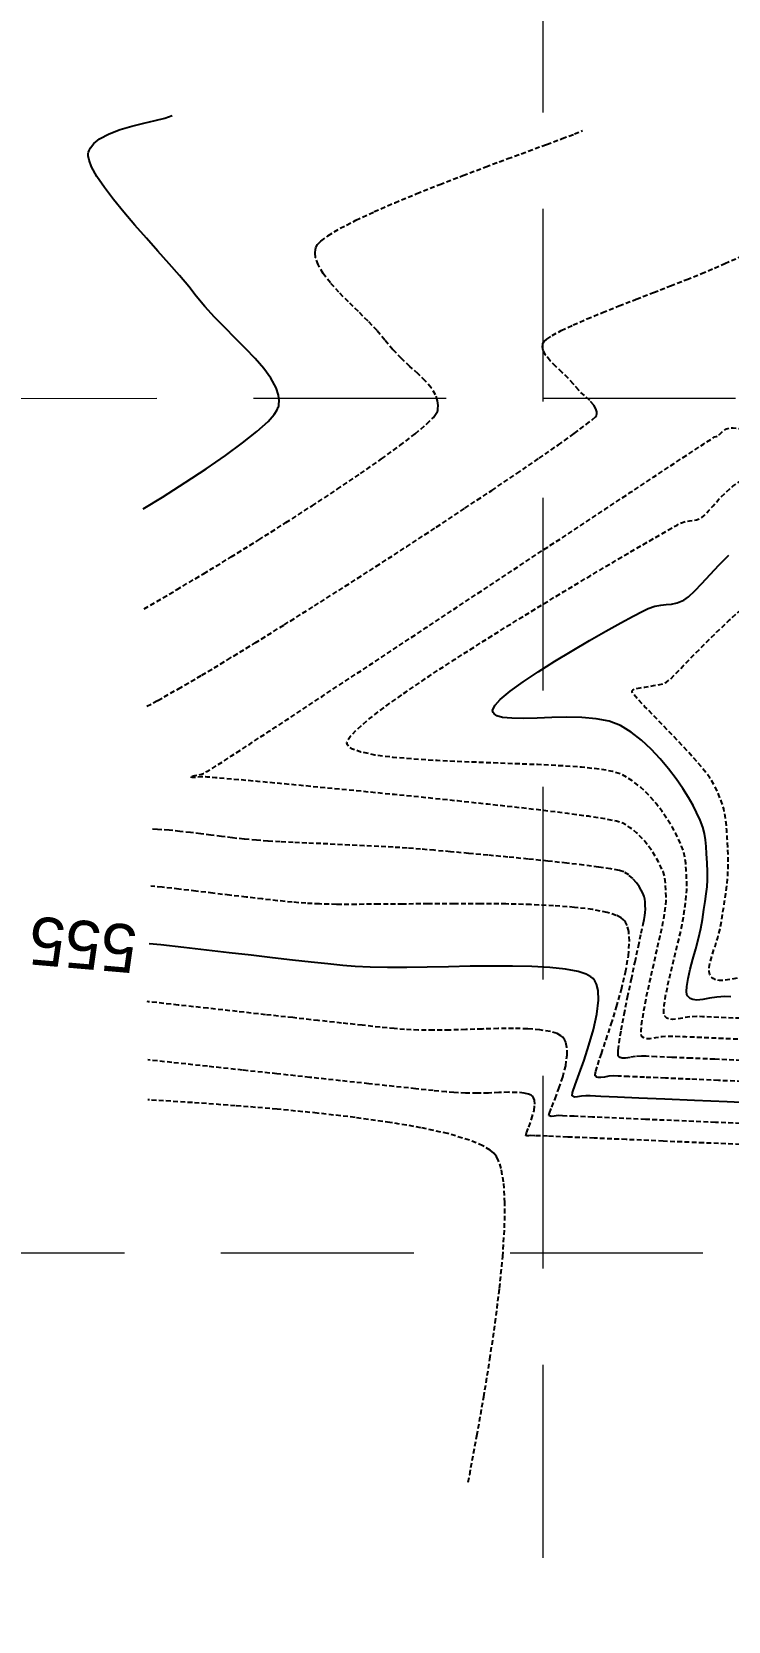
# Model space of a CAD drawing. Header units: inches. Extents: x 8135 to 11700, y -938 to 4760.
# Drawn here: x 10309.1 to 10381.4, y 4184.4 to 4349.4 of the extents above; entities that cross this region are included whole.
import ezdxf

# ---------------------------------------------------------------- set-up
doc = ezdxf.new("R2010")
doc.units = ezdxf.units.IN
doc.header["$MEASUREMENT"] = 0
doc.linetypes.add('DASHED', pattern=[0.75, 0.5, -0.25])
doc.linetypes.add('HIDDEN', pattern=[0.375, 0.25, -0.125])
doc.layers.add('EC', color=35, linetype='DASHED')
doc.layers.add('GRID', color=254, linetype='HIDDEN')
doc.styles.add('Style-ENGINEERING', font='ENGINEERING.shx')

msp = doc.modelspace()

# ---------------------------------------------------------------- linework, layer by layer
at = {"layer": 'EC', "color": 35, "linetype": 'Continuous'}
for p, q in [((10322.94, 4340.43), (10323.71, 4340.7)), ((10317.15, 4338.79), (10318.29, 4339.22)), ((10318.29, 4339.22), (10319.53, 4339.58)), ((10319.53, 4339.58), (10320.77, 4339.89)), ((10320.77, 4339.89), (10321.93, 4340.17)), ((10321.93, 4340.17), (10322.94, 4340.43)), ((10315.08, 4337.04), (10315.23, 4337.35)), ((10315.23, 4337.35), (10315.56, 4337.77)), ((10315.56, 4337.77), (10316.17, 4338.26)), ((10316.17, 4338.26), (10317.15, 4338.79)), ((10314.99, 4336.5), (10315, 4336.76)), ((10315.08, 4336.05), (10314.99, 4336.5)), ((10315, 4336.76), (10315.03, 4336.88)), ((10315.03, 4336.88), (10315.08, 4337.04)), ((10315.34, 4335.36), (10315.08, 4336.05)), ((10315.9, 4334.35), (10315.34, 4335.36)), ((10316.67, 4333.21), (10315.9, 4334.35)), ((10317.61, 4331.98), (10316.67, 4333.21)), ((10318.67, 4330.67), (10317.61, 4331.98)), ((10319.82, 4329.32), (10318.67, 4330.67)), ((10321.02, 4327.96), (10319.82, 4329.32)), ((10322.21, 4326.62), (10321.02, 4327.96)), ((10323.37, 4325.31), (10322.21, 4326.62)), ((10324.45, 4324.08), (10323.37, 4325.31)), ((10325.41, 4322.95), (10324.45, 4324.08)), ((10326.2, 4321.95), (10325.41, 4322.95)), ((10327.09, 4320.85), (10326.2, 4321.95)), ((10328.1, 4319.75), (10327.09, 4320.85)), ((10329.16, 4318.67), (10328.1, 4319.75)), ((10330.25, 4317.59), (10329.16, 4318.67)), ((10331.32, 4316.52), (10330.25, 4317.59)), ((10332.32, 4315.47), (10331.32, 4316.52)), ((10333.21, 4314.43), (10332.32, 4315.47)), ((10333.94, 4313.42), (10333.21, 4314.43)), ((10334.47, 4312.43), (10333.94, 4313.42)), ((10334.72, 4311.65), (10334.47, 4312.43)), ((10334.79, 4311.08), (10334.72, 4311.65)), ((10334.77, 4310.71), (10334.79, 4311.08)), ((10333.64, 4308.94), (10334.29, 4309.66)), ((10334.29, 4309.66), (10334.6, 4310.13)), ((10334.6, 4310.13), (10334.71, 4310.4)), ((10334.71, 4310.4), (10334.75, 4310.53)), ((10334.75, 4310.53), (10334.77, 4310.71)), ((10331.01, 4306.71), (10332.49, 4307.89)), ((10332.49, 4307.89), (10333.64, 4308.94)), ((10329.24, 4305.41), (10331.01, 4306.71)), ((10327.23, 4304.02), (10329.24, 4305.41)), ((10322.7, 4301.09), (10325.03, 4302.58)), ((10325.03, 4302.58), (10327.23, 4304.02)), ((10320.69, 4299.86), (10322.7, 4301.09)), ((10322.53, 4254.6), (10321.3, 4254.73)), ((10324.9, 4254.33), (10322.53, 4254.6)), ((10327.27, 4254.06), (10324.9, 4254.33)), ((10329.61, 4253.79), (10327.27, 4254.06)), ((10331.9, 4253.52), (10329.61, 4253.79)), ((10334.09, 4253.27), (10331.9, 4253.52)), ((10336.17, 4253.03), (10334.09, 4253.27)), ((10338.1, 4252.82), (10336.17, 4253.03)), ((10339.85, 4252.63), (10338.1, 4252.82)), ((10341.39, 4252.48), (10339.85, 4252.63)), ((10342.69, 4252.37), (10341.39, 4252.48)), ((10344.24, 4252.29), (10342.69, 4252.37)), ((10346.04, 4252.26), (10344.24, 4252.29)), ((10348.03, 4252.26), (10346.04, 4252.26)), ((10350.16, 4252.3), (10348.03, 4252.26)), ((10352.37, 4252.34), (10350.16, 4252.3)), ((10354.62, 4252.38), (10352.37, 4252.34)), ((10356.84, 4252.41), (10354.62, 4252.38)), ((10358.99, 4252.4), (10356.84, 4252.41)), ((10361.02, 4252.35), (10358.99, 4252.4)), ((10362.87, 4252.25), (10361.02, 4252.35)), ((10364.49, 4252.08), (10362.87, 4252.25)), ((10365.83, 4251.83), (10364.49, 4252.08)), ((10366.66, 4251.55), (10365.83, 4251.83)), ((10367.13, 4251.3), (10366.66, 4251.55)), ((10367.36, 4251.12), (10367.13, 4251.3)), ((10367.45, 4251.01), (10367.36, 4251.12)), ((10367.56, 4250.86), (10367.45, 4251.01)), ((10367.73, 4250.51), (10367.56, 4250.86)), ((10367.88, 4249.87), (10367.73, 4250.51)), ((10367.92, 4248.86), (10367.88, 4249.87)), ((10367.75, 4247.4), (10367.92, 4248.86)), ((10367.4, 4245.81), (10367.75, 4247.4)), ((10366.93, 4244.19), (10367.4, 4245.81)), ((10366.42, 4242.63), (10366.93, 4244.19)), ((10365.92, 4241.23), (10366.42, 4242.63)), ((10365.23, 4239.29), (10365.5, 4240.09)), ((10365.5, 4240.09), (10365.92, 4241.23)), ((10365.18, 4238.95), (10365.23, 4239.29)), ((10365.43, 4238.81), (10365.18, 4238.95)), ((10365.76, 4238.83), (10365.43, 4238.81)), ((10366.16, 4238.9), (10365.76, 4238.83)), ((10366.61, 4238.94), (10366.16, 4238.9)), ((10367.06, 4238.92), (10366.61, 4238.94)), ((10368.17, 4238.87), (10367.06, 4238.92)), ((10369.88, 4238.8), (10368.17, 4238.87)), ((10372.11, 4238.71), (10369.88, 4238.8)), ((10374.8, 4238.59), (10372.11, 4238.71)), ((10377.87, 4238.46), (10374.8, 4238.59)), ((10381.26, 4238.31), (10377.87, 4238.46)), ((10384.9, 4238.15), (10381.26, 4238.31))]:
    msp.add_line(p, q, dxfattribs=at)
at = {"layer": 'EC', "color": 35}
for p, q in [((10365.42, 4338.77), (10366.27, 4339.12)), ((10360.64, 4336.99), (10362.54, 4337.69)), ((10362.54, 4337.69), (10364.15, 4338.29)), ((10364.15, 4338.29), (10365.42, 4338.77)), ((10356.23, 4335.36), (10358.51, 4336.21)), ((10358.51, 4336.21), (10360.64, 4336.99)), ((10351.45, 4333.53), (10353.86, 4334.46)), ((10353.86, 4334.46), (10356.23, 4335.36)), ((10346.79, 4331.64), (10349.07, 4332.58)), ((10349.07, 4332.58), (10351.45, 4333.53)), ((10342.76, 4329.82), (10344.66, 4330.71)), ((10344.66, 4330.71), (10346.79, 4331.64)), ((10339.86, 4328.21), (10341.13, 4328.98)), ((10341.13, 4328.98), (10342.76, 4329.82)), ((10338.63, 4327.06), (10338.77, 4327.29)), ((10338.77, 4327.29), (10339.13, 4327.66)), ((10339.13, 4327.66), (10339.86, 4328.21)), ((10338.53, 4326.45), (10338.56, 4326.79)), ((10338.58, 4325.93), (10338.53, 4326.45)), ((10338.56, 4326.79), (10338.6, 4326.96)), ((10338.83, 4325.21), (10338.58, 4325.93)), ((10338.6, 4326.96), (10338.63, 4327.06)), ((10381.03, 4325.32), (10382.53, 4325.98)), ((10339.36, 4324.28), (10338.83, 4325.21)), ((10340.11, 4323.32), (10339.36, 4324.28)), ((10377.07, 4323.66), (10378.61, 4324.28)), ((10378.61, 4324.28), (10379.96, 4324.85)), ((10379.96, 4324.85), (10381.03, 4325.32)), ((10341, 4322.34), (10340.11, 4323.32)), ((10341.98, 4321.35), (10341, 4322.34)), ((10373.63, 4322.32), (10375.39, 4323)), ((10375.39, 4323), (10377.07, 4323.66)), ((10343.01, 4320.35), (10341.98, 4321.35)), ((10368.33, 4320.24), (10370.05, 4320.93)), ((10370.05, 4320.93), (10371.84, 4321.62)), ((10371.84, 4321.62), (10373.63, 4322.32)), ((10344.02, 4319.35), (10343.01, 4320.35)), ((10344.95, 4318.36), (10344.02, 4319.35)), ((10365.29, 4318.95), (10366.73, 4319.58)), ((10366.73, 4319.58), (10368.33, 4320.24)), ((10345.76, 4317.38), (10344.95, 4318.36)), ((10346.6, 4316.37), (10345.76, 4317.38)), ((10362.29, 4317.24), (10362.55, 4317.48)), ((10362.55, 4317.48), (10363.1, 4317.85)), ((10363.1, 4317.85), (10364.06, 4318.37)), ((10364.06, 4318.37), (10365.29, 4318.95)), ((10347.48, 4315.47), (10346.6, 4316.37)), ((10362.13, 4316.67), (10362.14, 4316.91)), ((10362.2, 4316.31), (10362.13, 4316.67)), ((10362.14, 4316.91), (10362.16, 4317.03)), ((10362.16, 4317.03), (10362.19, 4317.1)), ((10362.19, 4317.1), (10362.29, 4317.24)), ((10362.44, 4315.83), (10362.2, 4316.31)), ((10362.91, 4315.23), (10362.44, 4315.83)), ((10348.36, 4314.65), (10347.48, 4315.47)), ((10349.2, 4313.89), (10348.36, 4314.65)), ((10363.51, 4314.63), (10362.91, 4315.23)), ((10364.16, 4314.03), (10363.51, 4314.63)), ((10349.95, 4313.16), (10349.2, 4313.89)), ((10350.57, 4312.44), (10349.95, 4313.16)), ((10351.02, 4311.7), (10350.57, 4312.44)), ((10364.79, 4313.43), (10364.16, 4314.03)), ((10365.32, 4312.82), (10364.79, 4313.43)), ((10365.88, 4312.17), (10365.32, 4312.82)), ((10351.23, 4311.08), (10351.02, 4311.7)), ((10351.28, 4310.58), (10351.23, 4311.08)), ((10366.47, 4311.61), (10365.88, 4312.17)), ((10367.01, 4311.12), (10366.47, 4311.61)), ((10367.44, 4310.64), (10367.01, 4311.12)), ((10350.12, 4308.69), (10350.79, 4309.36)), ((10350.79, 4309.36), (10351.1, 4309.76)), ((10351.1, 4309.76), (10351.21, 4309.97)), ((10351.21, 4309.97), (10351.24, 4310.06)), ((10351.24, 4310.06), (10351.26, 4310.24)), ((10351.26, 4310.24), (10351.28, 4310.58)), ((10366.64, 4308.61), (10367.31, 4309.15)), ((10367.31, 4309.15), (10367.61, 4309.43)), ((10367.66, 4310.25), (10367.44, 4310.64)), ((10367.61, 4309.43), (10367.71, 4309.55)), ((10367.74, 4309.94), (10367.66, 4310.25)), ((10367.71, 4309.55), (10367.73, 4309.59)), ((10367.73, 4309.59), (10367.74, 4309.71)), ((10367.74, 4309.71), (10367.74, 4309.94)), ((10347.33, 4306.44), (10348.91, 4307.66)), ((10348.91, 4307.66), (10350.12, 4308.69)), ((10363.76, 4306.5), (10365.4, 4307.68)), ((10365.4, 4307.68), (10366.64, 4308.61)), ((10345.42, 4305.05), (10347.33, 4306.44)), ((10361.76, 4305.11), (10363.76, 4306.5)), ((10343.24, 4303.53), (10345.42, 4305.05)), ((10359.44, 4303.52), (10361.76, 4305.11)), ((10340.83, 4301.9), (10343.24, 4303.53)), ((10356.87, 4301.78), (10359.44, 4303.52)), ((10338.23, 4300.19), (10340.83, 4301.9)), ((10354.07, 4299.92), (10356.87, 4301.78)), ((10335.5, 4298.43), (10338.23, 4300.19)), ((10351.1, 4297.96), (10354.07, 4299.92)), ((10332.68, 4296.65), (10335.5, 4298.43)), ((10348.01, 4295.93), (10351.1, 4297.96)), ((10329.82, 4294.87), (10332.68, 4296.65)), ((10344.84, 4293.88), (10348.01, 4295.93)), ((10326.96, 4293.13), (10329.82, 4294.87)), ((10324.16, 4291.46), (10326.96, 4293.13)), ((10341.64, 4291.82), (10344.84, 4293.88)), ((10321.45, 4289.87), (10324.16, 4291.46)), ((10338.45, 4289.79), (10341.64, 4291.82)), ((10320.79, 4289.49), (10321.45, 4289.87)), ((10335.32, 4287.82), (10338.45, 4289.79)), ((10332.3, 4285.95), (10335.32, 4287.82)), ((10329.43, 4284.19), (10332.3, 4285.95)), ((10326.76, 4282.59), (10329.43, 4284.19)), ((10322.21, 4279.98), (10324.34, 4281.18)), ((10324.34, 4281.18), (10326.76, 4282.59)), ((10321.07, 4279.37), (10322.21, 4279.98)), ((10322.17, 4266.59), (10321.45, 4266.63)), ((10323.38, 4266.5), (10322.17, 4266.59)), ((10324.51, 4266.38), (10323.38, 4266.5)), ((10325.6, 4266.26), (10324.51, 4266.38)), ((10326.66, 4266.13), (10325.6, 4266.26)), ((10327.72, 4265.99), (10326.66, 4266.13)), ((10328.81, 4265.85), (10327.72, 4265.99)), ((10329.94, 4265.71), (10328.81, 4265.85)), ((10331.15, 4265.58), (10329.94, 4265.71)), ((10332.45, 4265.47), (10331.15, 4265.58)), ((10333.63, 4265.38), (10332.45, 4265.47)), ((10334.9, 4265.31), (10333.63, 4265.38)), ((10336.25, 4265.24), (10334.9, 4265.31)), ((10337.66, 4265.17), (10336.25, 4265.24)), ((10339.12, 4265.11), (10337.66, 4265.17)), ((10340.6, 4265.04), (10339.12, 4265.11)), ((10342.11, 4264.97), (10340.6, 4265.04)), ((10343.63, 4264.9), (10342.11, 4264.97)), ((10345.14, 4264.83), (10343.63, 4264.9)), ((10346.62, 4264.74), (10345.14, 4264.83)), ((10348.07, 4264.65), (10346.62, 4264.74)), ((10349.47, 4264.54), (10348.07, 4264.65)), ((10350.89, 4264.42), (10349.47, 4264.54)), ((10352.56, 4264.27), (10350.89, 4264.42)), ((10354.44, 4264.1), (10352.56, 4264.27)), ((10356.45, 4263.92), (10354.44, 4264.1)), ((10358.53, 4263.72), (10356.45, 4263.92)), ((10360.63, 4263.51), (10358.53, 4263.72)), ((10362.68, 4263.3), (10360.63, 4263.51)), ((10364.63, 4263.09), (10362.68, 4263.3)), ((10366.4, 4262.88), (10364.63, 4263.09)), ((10367.94, 4262.68), (10366.4, 4262.88)), ((10369.19, 4262.5), (10367.94, 4262.68)), ((10370.09, 4262.33), (10369.19, 4262.5)), ((10370.56, 4262.19), (10370.09, 4262.33)), ((10371.07, 4261.86), (10370.56, 4262.19)), ((10371.49, 4261.48), (10371.07, 4261.86)), ((10371.85, 4261.06), (10371.49, 4261.48)), ((10322.65, 4260.59), (10321.5, 4260.71)), ((10324.4, 4260.39), (10322.65, 4260.59)), ((10326.16, 4260.18), (10324.4, 4260.39)), ((10327.92, 4259.97), (10326.16, 4260.18)), ((10329.66, 4259.76), (10327.92, 4259.97)), ((10331.37, 4259.56), (10329.66, 4259.76)), ((10372.13, 4260.65), (10371.85, 4261.06)), ((10372.35, 4260.27), (10372.13, 4260.65)), ((10372.51, 4259.97), (10372.35, 4260.27)), ((10372.65, 4259.64), (10372.51, 4259.97)), ((10372.72, 4259.35), (10372.65, 4259.64)), ((10333.04, 4259.37), (10331.37, 4259.56)), ((10334.63, 4259.19), (10333.04, 4259.37)), ((10336.15, 4259.04), (10334.63, 4259.19)), ((10337.57, 4258.92), (10336.15, 4259.04)), ((10338.97, 4258.85), (10337.57, 4258.92)), ((10340.73, 4258.81), (10338.97, 4258.85)), ((10342.79, 4258.81), (10340.73, 4258.81)), ((10345.11, 4258.82), (10342.79, 4258.81)), ((10347.61, 4258.84), (10345.11, 4258.82)), ((10350.24, 4258.86), (10347.61, 4258.84)), ((10352.95, 4258.88), (10350.24, 4258.86)), ((10355.66, 4258.88), (10352.95, 4258.88)), ((10358.32, 4258.85), (10355.66, 4258.88)), ((10360.88, 4258.78), (10358.32, 4258.85)), ((10363.26, 4258.67), (10360.88, 4258.78)), ((10365.42, 4258.5), (10363.26, 4258.67)), ((10367.3, 4258.28), (10365.42, 4258.5)), ((10368.83, 4257.97), (10367.3, 4258.28)), ((10372.76, 4259.06), (10372.72, 4259.35)), ((10372.72, 4257.65), (10372.76, 4257.98)), ((10372.78, 4258.68), (10372.76, 4259.06)), ((10372.76, 4257.98), (10372.79, 4258.3)), ((10372.79, 4258.3), (10372.78, 4258.68)), ((10369.77, 4257.67), (10368.83, 4257.97)), ((10370.28, 4257.41), (10369.77, 4257.67)), ((10370.53, 4257.21), (10370.28, 4257.41)), ((10370.62, 4257.11), (10370.53, 4257.21)), ((10370.72, 4256.96), (10370.62, 4257.11)), ((10370.89, 4256.62), (10370.72, 4256.96)), ((10371.06, 4255.99), (10370.89, 4256.62)), ((10372.36, 4255.81), (10372.57, 4256.77)), ((10372.57, 4256.77), (10372.66, 4257.23)), ((10372.66, 4257.23), (10372.72, 4257.65)), ((10371.02, 4253.47), (10371.13, 4254.98)), ((10371.13, 4254.98), (10371.06, 4255.99)), ((10372.06, 4254.46), (10372.36, 4255.81)), ((10370.73, 4251.78), (10371.02, 4253.47)), ((10371.71, 4252.83), (10372.06, 4254.46)), ((10370.31, 4249.99), (10370.73, 4251.78)), ((10371.33, 4251.03), (10371.71, 4252.83)), ((10369.8, 4248.17), (10370.31, 4249.99)), ((10370.94, 4249.18), (10371.33, 4251.03)), ((10321.26, 4248.7), (10321.12, 4248.72)), ((10324.33, 4248.36), (10321.26, 4248.7)), ((10327.4, 4248.03), (10324.33, 4248.36)), ((10369.25, 4246.39), (10369.8, 4248.17)), ((10370.58, 4247.39), (10370.94, 4249.18)), ((10330.44, 4247.69), (10327.4, 4248.03)), ((10333.39, 4247.36), (10330.44, 4247.69)), ((10336.21, 4247.05), (10333.39, 4247.36)), ((10338.85, 4246.75), (10336.21, 4247.05)), ((10341.27, 4246.49), (10338.85, 4246.75)), ((10343.42, 4246.26), (10341.27, 4246.49)), ((10370.28, 4245.78), (10370.58, 4247.39)), ((10345.26, 4246.06), (10343.42, 4246.26)), ((10346.74, 4245.92), (10345.26, 4246.06)), ((10347.81, 4245.82), (10346.74, 4245.92)), ((10349.24, 4245.75), (10347.81, 4245.82)), ((10350.8, 4245.74), (10349.24, 4245.75)), ((10352.45, 4245.76), (10350.8, 4245.74)), ((10354.15, 4245.81), (10352.45, 4245.76)), ((10355.85, 4245.87), (10354.15, 4245.81)), ((10357.52, 4245.92), (10355.85, 4245.87)), ((10359.1, 4245.93), (10357.52, 4245.92)), ((10360.56, 4245.89), (10359.1, 4245.93)), ((10361.85, 4245.79), (10360.56, 4245.89)), ((10362.93, 4245.61), (10361.85, 4245.79)), ((10363.62, 4245.39), (10362.93, 4245.61)), ((10364.01, 4245.18), (10363.62, 4245.39)), ((10364.21, 4245.01), (10364.01, 4245.18)), ((10364.29, 4244.92), (10364.21, 4245.01)), ((10364.38, 4244.79), (10364.29, 4244.92)), ((10364.53, 4244.49), (10364.38, 4244.79)), ((10368.71, 4244.75), (10369.25, 4246.39)), ((10370.06, 4244.44), (10370.28, 4245.78)), ((10364.52, 4242.05), (10364.67, 4243.17)), ((10364.65, 4243.97), (10364.53, 4244.49)), ((10364.67, 4243.17), (10364.65, 4243.97)), ((10367.84, 4242.15), (10368.22, 4243.31)), ((10368.22, 4243.31), (10368.71, 4244.75)), ((10369.95, 4243.26), (10369.97, 4243.65)), ((10369.97, 4243.11), (10369.95, 4243.26)), ((10369.97, 4243.65), (10370.06, 4244.44)), ((10323.66, 4242.4), (10321.17, 4242.66)), ((10327.35, 4242), (10323.66, 4242.4)), ((10331.01, 4241.6), (10327.35, 4242)), ((10334.56, 4241.22), (10331.01, 4241.6)), ((10364.21, 4240.86), (10364.52, 4242.05)), ((10367.58, 4241.16), (10367.65, 4241.48)), ((10367.65, 4241.48), (10367.84, 4242.15)), ((10369.99, 4243.07), (10369.97, 4243.11)), ((10370.05, 4243.01), (10369.99, 4243.07)), ((10370.17, 4242.92), (10370.05, 4243.01)), ((10370.38, 4242.85), (10370.17, 4242.92)), ((10370.71, 4242.84), (10370.38, 4242.85)), ((10371.2, 4242.92), (10370.71, 4242.84)), ((10371.76, 4243.02), (10371.2, 4242.92)), ((10372.38, 4243.05), (10371.76, 4243.02)), ((10372.86, 4243.04), (10372.38, 4243.05)), ((10373.93, 4242.99), (10372.86, 4243.04)), ((10375.52, 4242.92), (10373.93, 4242.99)), ((10377.56, 4242.84), (10375.52, 4242.92)), ((10379.98, 4242.73), (10377.56, 4242.84)), ((10382.72, 4242.61), (10379.98, 4242.73)), ((10337.97, 4240.85), (10334.56, 4241.22)), ((10341.16, 4240.51), (10337.97, 4240.85)), ((10344.1, 4240.19), (10341.16, 4240.51)), ((10346.71, 4239.91), (10344.1, 4240.19)), ((10348.96, 4239.67), (10346.71, 4239.91)), ((10363.82, 4239.7), (10364.21, 4240.86)), ((10367.58, 4241.04), (10367.58, 4241.16)), ((10367.59, 4241.01), (10367.58, 4241.04)), ((10367.63, 4240.96), (10367.59, 4241.01)), ((10367.73, 4240.89), (10367.63, 4240.96)), ((10367.9, 4240.83), (10367.73, 4240.89)), ((10368.16, 4240.83), (10367.9, 4240.83)), ((10368.56, 4240.89), (10368.16, 4240.83)), ((10369, 4240.97), (10368.56, 4240.89)), ((10369.5, 4241), (10369, 4240.97)), ((10369.96, 4240.98), (10369.5, 4241)), ((10371.06, 4240.93), (10369.96, 4240.98)), ((10372.71, 4240.86), (10371.06, 4240.93)), ((10374.86, 4240.77), (10372.71, 4240.86)), ((10377.44, 4240.66), (10374.86, 4240.77)), ((10380.36, 4240.53), (10377.44, 4240.66)), ((10383.57, 4240.39), (10380.36, 4240.53)), ((10321.33, 4238.51), (10321.16, 4238.52)), ((10325.8, 4238.23), (10321.33, 4238.51)), ((10330.24, 4237.91), (10325.8, 4238.23)), ((10350.78, 4239.48), (10348.96, 4239.67)), ((10352.12, 4239.34), (10350.78, 4239.48)), ((10352.93, 4239.27), (10352.12, 4239.34)), ((10354.14, 4239.21), (10352.93, 4239.27)), ((10355.34, 4239.21), (10354.14, 4239.21)), ((10356.5, 4239.23), (10355.34, 4239.21)), ((10357.6, 4239.27), (10356.5, 4239.23)), ((10358.6, 4239.3), (10357.6, 4239.27)), ((10359.48, 4239.29), (10358.6, 4239.3)), ((10360.21, 4239.22), (10359.48, 4239.29)), ((10360.67, 4239.11), (10360.21, 4239.22)), ((10360.94, 4238.99), (10360.67, 4239.11)), ((10361.07, 4238.88), (10360.94, 4238.99)), ((10361.13, 4238.82), (10361.07, 4238.88)), ((10361.19, 4238.72), (10361.13, 4238.82)), ((10361.28, 4238.48), (10361.19, 4238.72)), ((10361.32, 4238.06), (10361.28, 4238.48)), ((10363.07, 4237.77), (10363.42, 4238.64)), ((10363.42, 4238.64), (10363.82, 4239.7)), ((10334.58, 4237.55), (10330.24, 4237.91)), ((10338.74, 4237.14), (10334.58, 4237.55)), ((10342.67, 4236.69), (10338.74, 4237.14)), ((10346.28, 4236.18), (10342.67, 4236.69)), ((10360.99, 4236.51), (10361.24, 4237.39)), ((10361.24, 4237.39), (10361.32, 4238.06)), ((10362.78, 4236.89), (10362.83, 4237.15)), ((10363.01, 4236.79), (10362.78, 4236.89)), ((10362.83, 4237.15), (10363.07, 4237.77)), ((10363.33, 4236.84), (10363.01, 4236.79)), ((10363.73, 4236.88), (10363.33, 4236.84)), ((10364.19, 4236.86), (10363.73, 4236.88)), ((10365.41, 4236.81), (10364.19, 4236.86)), ((10367.31, 4236.73), (10365.41, 4236.81)), ((10369.8, 4236.62), (10367.31, 4236.73)), ((10372.8, 4236.49), (10369.8, 4236.62)), ((10349.51, 4235.63), (10346.28, 4236.18)), ((10352.29, 4235.01), (10349.51, 4235.63)), ((10354.54, 4234.34), (10352.29, 4235.01)), ((10360.37, 4234.83), (10360.45, 4235.09)), ((10360.45, 4235.09), (10360.69, 4235.7)), ((10360.69, 4235.7), (10360.99, 4236.51)), ((10376.25, 4236.34), (10372.8, 4236.49)), ((10380.05, 4236.18), (10376.25, 4236.34)), ((10384.13, 4236), (10380.05, 4236.18)), ((10355.93, 4233.76), (10354.54, 4234.34)), ((10356.69, 4233.29), (10355.93, 4233.76)), ((10357.07, 4232.97), (10356.69, 4233.29)), ((10360.49, 4234.78), (10360.37, 4234.83)), ((10360.65, 4234.8), (10360.49, 4234.78)), ((10360.85, 4234.82), (10360.65, 4234.8)), ((10361.33, 4234.8), (10360.85, 4234.82)), ((10362.65, 4234.75), (10361.33, 4234.8)), ((10364.74, 4234.66), (10362.65, 4234.75)), ((10367.48, 4234.54), (10364.74, 4234.66)), ((10370.81, 4234.4), (10367.48, 4234.54)), ((10374.63, 4234.23), (10370.81, 4234.4)), ((10378.84, 4234.05), (10374.63, 4234.23)), ((10383.37, 4233.86), (10378.84, 4234.05)), ((10357.21, 4232.81), (10357.07, 4232.97)), ((10357.34, 4232.63), (10357.21, 4232.81)), ((10357.56, 4232.2), (10357.34, 4232.63)), ((10357.83, 4231.39), (10357.56, 4232.2)), ((10358.08, 4230.01), (10357.83, 4231.39)), ((10358.22, 4227.84), (10358.08, 4230.01)), ((10358.18, 4225.23), (10358.22, 4227.84)), ((10357.99, 4222.25), (10358.18, 4225.23)), ((10357.66, 4218.95), (10357.99, 4222.25)), ((10357.21, 4215.38), (10357.66, 4218.95)), ((10356.66, 4211.61), (10357.21, 4215.38)), ((10356.02, 4207.68), (10356.66, 4211.61)), ((10355.31, 4203.66), (10356.02, 4207.68)), ((10354.56, 4199.61), (10355.31, 4203.66)), ((10354.41, 4198.82), (10354.56, 4199.61))]:
    msp.add_line(p, q, dxfattribs=at)
at = {"layer": 'EC', "color": 35, "flags": 128}
msp.add_lwpolyline([(10628.27, 4250.94), (10623.44, 4251.05), (10617.75, 4251.18), (10612.06, 4251.31), (10606.49, 4251.44), (10601.12, 4251.57), (10596.05, 4251.69), (10591.37, 4251.79), (10587.19, 4251.89), (10583.6, 4251.98), (10580.69, 4252.05), (10578.57, 4252.11), (10577.32, 4252.14), (10575.89, 4252.19), (10574.35, 4252.24), (10572.75, 4252.3), (10571.1, 4252.36), (10569.45, 4252.43), (10567.82, 4252.49), (10566.26, 4252.56), (10564.8, 4252.62), (10563.46, 4252.68), (10562.29, 4252.74), (10561.32, 4252.79), (10560.58, 4252.83), (10559.62, 4252.89), (10558.83, 4252.95), (10558.14, 4253), (10557.48, 4253.05), (10556.79, 4253.12), (10556, 4253.21), (10555.05, 4253.33), (10554.35, 4253.43), (10553.25, 4253.61), (10551.82, 4253.86), (10550.1, 4254.16), (10548.15, 4254.5), (10546.03, 4254.87), (10543.79, 4255.26), (10541.49, 4255.66), (10539.17, 4256.05), (10536.91, 4256.44), (10534.74, 4256.79), (10532.73, 4257.11), (10530.93, 4257.38), (10529.39, 4257.59), (10528.18, 4257.73), (10526.88, 4257.83), (10525.6, 4257.9), (10524.32, 4257.94), (10523.05, 4257.96), (10521.78, 4257.96), (10520.52, 4257.96), (10519.25, 4257.95), (10517.98, 4257.95), (10516.71, 4257.97), (10515.43, 4258), (10514.15, 4258.07), (10512.85, 4258.16), (10511.73, 4258.29), (10510.32, 4258.47), (10508.67, 4258.72), (10506.8, 4259.01), (10504.77, 4259.34), (10502.6, 4259.7), (10500.34, 4260.08), (10498.01, 4260.47), (10495.66, 4260.86), (10493.33, 4261.24), (10491.04, 4261.61), (10488.84, 4261.96), (10486.77, 4262.27), (10484.85, 4262.53), (10483.13, 4262.75), (10481.65, 4262.9), (10480.14, 4263.03), (10478.37, 4263.15), (10476.36, 4263.28), (10474.18, 4263.4), (10471.88, 4263.51), (10469.49, 4263.62), (10467.08, 4263.72), (10464.68, 4263.8), (10462.35, 4263.87), (10460.14, 4263.93), (10458.09, 4263.96), (10456.25, 4263.97), (10454.68, 4263.96), (10453.41, 4263.91), (10452.5, 4263.84), (10452, 4263.74), (10451.33, 4263.38), (10450.79, 4262.93), (10450.35, 4262.42), (10449.97, 4261.88), (10449.63, 4261.32), (10449.28, 4260.76), (10448.97, 4260.26), (10448.73, 4259.82), (10448.55, 4259.42), (10448.39, 4259.01), (10448.23, 4258.56), (10448.03, 4258.05), (10447.84, 4257.45), (10447.72, 4256.94), (10447.62, 4256.48), (10447.46, 4256.01), (10447.16, 4255.48), (10446.82, 4255.09), (10446.12, 4254.4), (10445.13, 4253.46), (10443.92, 4252.33), (10442.55, 4251.08), (10441.07, 4249.75), (10439.55, 4248.4), (10438.06, 4247.09), (10436.65, 4245.87), (10435.4, 4244.81), (10434.35, 4243.95), (10433.57, 4243.35), (10433.13, 4243.08), (10432.55, 4242.91), (10432.04, 4242.89), (10431.55, 4242.93), (10431.01, 4243.01), (10430.34, 4243.05), (10429.84, 4243.06), (10429.27, 4243.07), (10428.62, 4243.09), (10427.91, 4243.11), (10427.13, 4243.13), (10426.29, 4243.16), (10425.39, 4243.19), (10424.43, 4243.22), (10423.53, 4243.25), (10422.76, 4243.28), (10422.09, 4243.32), (10421.46, 4243.34), (10420.83, 4243.37), (10420.16, 4243.4), (10419.39, 4243.43), (10418.48, 4243.45), (10417.58, 4243.47), (10416.81, 4243.48), (10416.13, 4243.48), (10415.5, 4243.48), (10414.87, 4243.48), (10414.2, 4243.48), (10413.43, 4243.49), (10412.52, 4243.51), (10411.75, 4243.54), (10410.41, 4243.59), (10408.6, 4243.67), (10406.37, 4243.76), (10403.82, 4243.87), (10401.01, 4243.99), (10398.02, 4244.12), (10394.93, 4244.26), (10391.82, 4244.4), (10388.76, 4244.53), (10385.83, 4244.66), (10383.11, 4244.78), (10380.67, 4244.88), (10378.58, 4244.98), (10376.94, 4245.05), (10375.81, 4245.09), (10375.26, 4245.11), (10374.52, 4245.07), (10373.85, 4244.95), (10373.26, 4244.86), (10372.86, 4244.87), (10372.61, 4244.95), (10372.46, 4245.06), (10372.4, 4245.13), (10372.37, 4245.18), (10372.34, 4245.34), (10372.34, 4245.73), (10372.42, 4246.5), (10372.63, 4247.78), (10372.92, 4249.29), (10373.28, 4250.93), (10373.65, 4252.6), (10374.01, 4254.17), (10374.32, 4255.54), (10374.56, 4256.6), (10374.68, 4257.24), (10374.76, 4257.82), (10374.83, 4258.31), (10374.89, 4258.74), (10374.93, 4259.17), (10374.94, 4259.63), (10374.92, 4260.16), (10374.88, 4260.78), (10374.84, 4261.29), (10374.76, 4261.74), (10374.62, 4262.22), (10374.37, 4262.77), (10374.14, 4263.21), (10373.85, 4263.74), (10373.48, 4264.33), (10373.03, 4264.96), (10372.51, 4265.6), (10371.91, 4266.21), (10371.22, 4266.77), (10370.44, 4267.25), (10369.79, 4267.45), (10368.58, 4267.68), (10366.87, 4267.95), (10364.73, 4268.24), (10362.24, 4268.55), (10359.45, 4268.87), (10356.44, 4269.2), (10353.28, 4269.54), (10350.03, 4269.88), (10346.77, 4270.2), (10343.55, 4270.52), (10340.45, 4270.82), (10337.54, 4271.1), (10334.89, 4271.35), (10332.56, 4271.56), (10330.62, 4271.74), (10329.14, 4271.87), (10328.18, 4271.96), (10327.83, 4271.99), (10327.63, 4272), (10327.48, 4272.01), (10327.33, 4272.02), (10327.16, 4272.04), (10326.99, 4272.05), (10326.71, 4272.03), (10326.24, 4271.99), (10325.78, 4271.97), (10325.58, 4272.03), (10325.7, 4272.12), (10326.04, 4272.18), (10326.48, 4272.25), (10326.94, 4272.39), (10326.98, 4272.41), (10327.09, 4272.47), (10327.3, 4272.59), (10327.68, 4272.82), (10328.29, 4273.2), (10329.02, 4273.67), (10329.86, 4274.22), (10330.78, 4274.82), (10331.75, 4275.45), (10332.75, 4276.11), (10333.76, 4276.77), (10334.45, 4277.22), (10335.64, 4278), (10337.26, 4279.07), (10339.26, 4280.4), (10341.6, 4281.94), (10344.21, 4283.67), (10347.04, 4285.55), (10350.04, 4287.53), (10353.16, 4289.6), (10356.34, 4291.7), (10359.52, 4293.81), (10362.66, 4295.89), (10365.7, 4297.9), (10368.58, 4299.81), (10371.26, 4301.58), (10373.68, 4303.18), (10375.78, 4304.57), (10377.51, 4305.71), (10378.82, 4306.58), (10379.65, 4307.13), (10379.96, 4307.32), (10380.14, 4307.36), (10380.31, 4307.41), (10380.45, 4307.53), (10380.64, 4307.75), (10380.9, 4307.99), (10381.21, 4308.17), (10381.56, 4308.25), (10381.91, 4308.26), (10382.3, 4308.22), (10382.76, 4308.17), (10383.2, 4308.11), (10383.55, 4308.04), (10383.91, 4307.96), (10384.37, 4307.91), (10384.76, 4307.91), (10385.59, 4307.92), (10386.8, 4307.94), (10388.33, 4307.97), (10390.12, 4308.02), (10392.11, 4308.09), (10394.25, 4308.17), (10396.48, 4308.27), (10398.73, 4308.39), (10400.96, 4308.54), (10403.09, 4308.71), (10405.08, 4308.9), (10406.86, 4309.12), (10408.37, 4309.37), (10409.57, 4309.65), (10411.31, 4310.13), (10413.53, 4310.8), (10416.18, 4311.62), (10419.21, 4312.58), (10422.55, 4313.67), (10426.17, 4314.86), (10429.98, 4316.13), (10433.96, 4317.45), (10438.03, 4318.82), (10442.14, 4320.22), (10446.25, 4321.61), (10450.29, 4322.98), (10454.2, 4324.32), (10457.94, 4325.6), (10461.45, 4326.8), (10464.67, 4327.9), (10467.55, 4328.88), (10470.03, 4329.73), (10472.06, 4330.41), (10473.58, 4330.92), (10475.17, 4331.45), (10477.17, 4332.11), (10479.5, 4332.88), (10482.12, 4333.74), (10484.97, 4334.68), (10488, 4335.69), (10491.15, 4336.73), (10494.37, 4337.79), (10497.61, 4338.86), (10500.81, 4339.92), (10503.91, 4340.95), (10506.87, 4341.92), (10509.62, 4342.83), (10512.12, 4343.66), (10514.31, 4344.38), (10516.13, 4344.98), (10517.53, 4345.45), (10518.46, 4345.75), (10518.86, 4345.89), (10519.37, 4346.11), (10519.8, 4346.35), (10520.18, 4346.5), (10520.56, 4346.45), (10520.78, 4346.19), (10521.15, 4345.59), (10521.64, 4344.69), (10522.21, 4343.55), (10522.82, 4342.21), (10523.45, 4340.74), (10524.06, 4339.18), (10524.62, 4337.59), (10525.1, 4336), (10525.47, 4334.49), (10525.68, 4333.09), (10525.71, 4331.88), (10525.6, 4330.35), (10525.38, 4328.57), (10525.07, 4326.6), (10524.69, 4324.51), (10524.27, 4322.36), (10523.82, 4320.21), (10523.36, 4318.12), (10522.93, 4316.16), (10522.54, 4314.39), (10522.2, 4312.87), (10521.96, 4311.66), (10521.84, 4310.97), (10521.8, 4310.63), (10521.8, 4310.49), (10521.81, 4310.45), (10521.84, 4310.38), (10521.93, 4310.25), (10522.1, 4310.11), (10522.36, 4309.97), (10522.72, 4309.84), (10523.09, 4309.67), (10523.41, 4309.37), (10523.56, 4308.96), (10523.8, 4308.04), (10524.12, 4306.69), (10524.51, 4305), (10524.97, 4303.04), (10525.48, 4300.87), (10526.03, 4298.59), (10526.63, 4296.27), (10527.25, 4293.98), (10527.89, 4291.8), (10528.54, 4289.8), (10529.19, 4288.07), (10529.84, 4286.68), (10530.48, 4285.7), (10531.31, 4284.82), (10532.23, 4284.04), (10533.21, 4283.37), (10534.26, 4282.77), (10535.37, 4282.24), (10536.52, 4281.76), (10537.71, 4281.31), (10538.92, 4280.89), (10540.16, 4280.47), (10541.41, 4280.03), (10542.66, 4279.58), (10543.94, 4279.13), (10545.28, 4278.73), (10546.66, 4278.38), (10548.04, 4278.05), (10549.41, 4277.75), (10550.74, 4277.47), (10552, 4277.2), (10553.18, 4276.93), (10554.24, 4276.65), (10555.17, 4276.35), (10555.93, 4276.03), (10556.76, 4275.56), (10557.42, 4275.08), (10557.96, 4274.59), (10558.45, 4274.09), (10558.94, 4273.59), (10559.48, 4273.1), (10560.14, 4272.61), (10560.97, 4272.14), (10561.74, 4271.78), (10562.57, 4271.46), (10563.45, 4271.16), (10564.39, 4270.88), (10565.38, 4270.62), (10566.43, 4270.37), (10567.52, 4270.11), (10568.66, 4269.85), (10569.86, 4269.58), (10571.09, 4269.3), (10572.2, 4269.06), (10574.24, 4268.66), (10577.11, 4268.1), (10580.72, 4267.4), (10584.97, 4266.58), (10589.75, 4265.67), (10594.96, 4264.68), (10600.5, 4263.63), (10606.27, 4262.53), (10612.16, 4261.42), (10618.09, 4260.3), (10623.94, 4259.19), (10629.62, 4258.12), (10630.07, 4258.03)], dxfattribs=at)
for points in [[(10423.12, 4245.5), (10422.89, 4245.51), (10422.46, 4245.52), (10421.86, 4245.55), (10421.15, 4245.58), (10420.35, 4245.61), (10419.61, 4245.65), (10418.86, 4245.68), (10418.06, 4245.71), (10417.15, 4245.74), (10416.08, 4245.77), (10415, 4245.79), (10414.09, 4245.8), (10413.29, 4245.81), (10412.55, 4245.81), (10411.8, 4245.8), (10411, 4245.81), (10410.09, 4245.82), (10409.01, 4245.84), (10408.16, 4245.87), (10406.85, 4245.92), (10405.13, 4245.99), (10403.07, 4246.08), (10400.76, 4246.18), (10398.26, 4246.29), (10395.63, 4246.41), (10392.96, 4246.53), (10390.3, 4246.64), (10387.74, 4246.76), (10385.33, 4246.86), (10383.15, 4246.96), (10381.27, 4247.04), (10379.77, 4247.11), (10378.7, 4247.15), (10378.14, 4247.17), (10377.42, 4247.13), (10376.75, 4247.03), (10376.14, 4246.92), (10375.61, 4246.86), (10375.24, 4246.91), (10375, 4247.01), (10374.86, 4247.12), (10374.8, 4247.19), (10374.77, 4247.24), (10374.72, 4247.39), (10374.7, 4247.72), (10374.74, 4248.33), (10374.89, 4249.31), (10375.13, 4250.48), (10375.42, 4251.76), (10375.74, 4253.07), (10376.05, 4254.35), (10376.34, 4255.52), (10376.56, 4256.5), (10376.69, 4257.24), (10376.8, 4258), (10376.9, 4258.65), (10376.98, 4259.23), (10377.04, 4259.78), (10377.08, 4260.33), (10377.09, 4260.94), (10377.06, 4261.64), (10377.01, 4262.43), (10376.97, 4263.09), (10376.89, 4263.68), (10376.76, 4264.25), (10376.55, 4264.86), (10376.23, 4265.56), (10375.94, 4266.14), (10375.56, 4266.84), (10375.09, 4267.61), (10374.53, 4268.44), (10373.89, 4269.29), (10373.15, 4270.14), (10372.31, 4270.94), (10371.37, 4271.67), (10370.32, 4272.3), (10369.39, 4272.61), (10367.98, 4272.85), (10366.16, 4273.04), (10364.01, 4273.19), (10361.61, 4273.31), (10359.05, 4273.41), (10356.41, 4273.51), (10353.76, 4273.61), (10351.19, 4273.73), (10348.77, 4273.88), (10346.59, 4274.07), (10344.72, 4274.31), (10343.26, 4274.62), (10342.42, 4274.92), (10342.02, 4275.18), (10341.87, 4275.37), (10341.84, 4275.48), (10341.83, 4275.57), (10341.89, 4275.79), (10342.16, 4276.22), (10342.83, 4276.94), (10344.13, 4278.05), (10345.86, 4279.38), (10347.97, 4280.87), (10350.36, 4282.5), (10352.99, 4284.22), (10355.77, 4285.99), (10358.63, 4287.79), (10361.51, 4289.56), (10364.33, 4291.27), (10367.02, 4292.89), (10369.51, 4294.37), (10371.74, 4295.68), (10373.62, 4296.77), (10375.09, 4297.62), (10376.08, 4298.18), (10376.52, 4298.42), (10376.97, 4298.57), (10377.36, 4298.62), (10377.72, 4298.66), (10378.1, 4298.72), (10378.54, 4298.89), (10378.88, 4299.16), (10379.31, 4299.61), (10379.82, 4300.19), (10380.41, 4300.85), (10381.1, 4301.54), (10381.86, 4302.21), (10382.72, 4302.79), (10383.66, 4303.23), (10384.53, 4303.5), (10385.38, 4303.66), (10386.24, 4303.73), (10387.13, 4303.73), (10388.05, 4303.68), (10389.02, 4303.58), (10390.07, 4303.47), (10391.2, 4303.34), (10392.44, 4303.23), (10393.64, 4303.1), (10394.69, 4302.94), (10395.63, 4302.76), (10396.51, 4302.56), (10397.38, 4302.35), (10398.27, 4302.16), (10399.24, 4301.99), (10400.32, 4301.86), (10401.56, 4301.76), (10402.73, 4301.78), (10404.99, 4301.87), (10408.22, 4302.03), (10412.32, 4302.26), (10417.16, 4302.53), (10422.62, 4302.86), (10428.58, 4303.22), (10434.94, 4303.61), (10441.56, 4304.03), (10448.33, 4304.45), (10455.14, 4304.88), (10461.86, 4305.31), (10468.38, 4305.73), (10474.57, 4306.12), (10480.32, 4306.49), (10485.52, 4306.83), (10490.04, 4307.12), (10493.77, 4307.35), (10496.58, 4307.53), (10498.09, 4307.62), (10498.76, 4307.66), (10498.97, 4307.67), (10498.99, 4307.67), (10499.03, 4307.64), (10499.07, 4307.58), (10499.1, 4307.47), (10499.19, 4307.31), (10499.38, 4307.19), (10499.85, 4306.94), (10500.54, 4306.57), (10501.41, 4306.1), (10502.4, 4305.56), (10503.46, 4304.96), (10504.55, 4304.33), (10505.63, 4303.68), (10506.46, 4303.19), (10507.51, 4302.6), (10508.76, 4301.91), (10510.14, 4301.13), (10511.61, 4300.29), (10513.14, 4299.39), (10514.66, 4298.45), (10516.13, 4297.48), (10517.52, 4296.49), (10518.76, 4295.49), (10519.83, 4294.5), (10520.66, 4293.53), (10521.32, 4292.43), (10521.8, 4291.23), (10522.14, 4289.96), (10522.38, 4288.63), (10522.56, 4287.27), (10522.72, 4285.91), (10522.91, 4284.56), (10523.17, 4283.26), (10523.53, 4282.03), (10524.04, 4280.88), (10524.74, 4279.85), (10525.52, 4279.12), (10526.7, 4278.27), (10528.21, 4277.33), (10530.01, 4276.31), (10532.03, 4275.23), (10534.21, 4274.13), (10536.5, 4273.02), (10538.83, 4271.92), (10541.14, 4270.86), (10543.38, 4269.85), (10545.49, 4268.91), (10547.41, 4268.08), (10549.07, 4267.37), (10550.42, 4266.8), (10551.4, 4266.39), (10551.95, 4266.17), (10552.77, 4265.9), (10553.55, 4265.7), (10554.26, 4265.55), (10554.9, 4265.42), (10555.44, 4265.28), (10555.87, 4265.12), (10556.24, 4264.9), (10556.5, 4264.67), (10556.73, 4264.43), (10557, 4264.2), (10557.36, 4263.97), (10557.74, 4263.8), (10558.16, 4263.66), (10558.63, 4263.53), (10559.15, 4263.41), (10559.72, 4263.28), (10560.36, 4263.13), (10560.92, 4263.03), (10562.04, 4262.83), (10563.64, 4262.57), (10565.64, 4262.23), (10567.95, 4261.85), (10570.49, 4261.42), (10573.18, 4260.97), (10575.93, 4260.49), (10578.67, 4260.01), (10581.31, 4259.54), (10583.77, 4259.07), (10585.96, 4258.64), (10587.81, 4258.25), (10589.22, 4257.9), (10589.99, 4257.67), (10590.32, 4257.52), (10590.42, 4257.44), (10590.43, 4257.41), (10590.41, 4257.37), (10590.3, 4257.31), (10589.94, 4257.23), (10589.13, 4257.16), (10587.67, 4257.12), (10585.78, 4257.12), (10583.56, 4257.15), (10581.08, 4257.22), (10578.45, 4257.31), (10575.75, 4257.42), (10573.06, 4257.54), (10570.47, 4257.66), (10568.08, 4257.77), (10565.97, 4257.88), (10564.23, 4257.96), (10562.94, 4258.03), (10562.2, 4258.06), (10561.27, 4258.09), (10560.38, 4258.12), (10559.55, 4258.15), (10558.81, 4258.18), (10558.16, 4258.21), (10557.63, 4258.24), (10557.25, 4258.26), (10556.79, 4258.29), (10556.43, 4258.32), (10556.07, 4258.35), (10555.61, 4258.41), (10555.17, 4258.48), (10554.18, 4258.65), (10552.71, 4258.9), (10550.83, 4259.22), (10548.61, 4259.6), (10546.14, 4260.02), (10543.48, 4260.47), (10540.71, 4260.94), (10537.9, 4261.41), (10535.13, 4261.87), (10532.47, 4262.31), (10529.99, 4262.71), (10527.77, 4263.06), (10525.89, 4263.35), (10524.41, 4263.56), (10523.41, 4263.68), (10522.21, 4263.77), (10521.17, 4263.82), (10520.25, 4263.83), (10519.4, 4263.82), (10518.57, 4263.8), (10517.72, 4263.79), (10516.8, 4263.8), (10515.76, 4263.84), (10514.56, 4263.93), (10513.49, 4264.05), (10512.26, 4264.22), (10510.88, 4264.44), (10509.4, 4264.68), (10507.83, 4264.96), (10506.19, 4265.24), (10504.52, 4265.53), (10502.84, 4265.81), (10501.18, 4266.08), (10499.55, 4266.32), (10497.99, 4266.52), (10496.52, 4266.67), (10495.38, 4266.76), (10493.79, 4266.87), (10491.8, 4266.99), (10489.47, 4267.11), (10486.85, 4267.25), (10484.02, 4267.39), (10481.01, 4267.52), (10477.88, 4267.66), (10474.7, 4267.78), (10471.52, 4267.9), (10468.4, 4268), (10465.39, 4268.09), (10462.55, 4268.15), (10459.94, 4268.19), (10457.61, 4268.2), (10455.63, 4268.19), (10454.03, 4268.14), (10452.9, 4268.05), (10452.27, 4267.92), (10451.5, 4267.52), (10450.84, 4267.05), (10450.28, 4266.53), (10449.8, 4265.95), (10449.37, 4265.35), (10448.98, 4264.72), (10448.6, 4264.09), (10448.2, 4263.47), (10447.8, 4262.83), (10447.48, 4262.25), (10447.23, 4261.72), (10447.02, 4261.21), (10446.81, 4260.67), (10446.6, 4260.09), (10446.34, 4259.42), (10446.08, 4258.66), (10445.93, 4258.01), (10445.8, 4257.43), (10445.66, 4256.86), (10445.43, 4256.26), (10445.04, 4255.59), (10444.64, 4255.1), (10443.94, 4254.36), (10443, 4253.45), (10441.89, 4252.4), (10440.66, 4251.27), (10439.36, 4250.1), (10438.06, 4248.96), (10436.8, 4247.89), (10435.66, 4246.94), (10434.67, 4246.16), (10433.92, 4245.61), (10433.44, 4245.33), (10432.85, 4245.16), (10432.33, 4245.1), (10431.85, 4245.12), (10431.35, 4245.19), (10430.8, 4245.26), (10430.13, 4245.3), (10429.53, 4245.31), (10428.85, 4245.32), (10428.09, 4245.34), (10427.24, 4245.36), (10426.32, 4245.39), (10425.32, 4245.43), (10424.26, 4245.46)], [(10420.51, 4250.06), (10420.25, 4250.07), (10419.74, 4250.08), (10419.03, 4250.11), (10418.18, 4250.15), (10417.22, 4250.19), (10416.33, 4250.23), (10415.46, 4250.27), (10414.57, 4250.31), (10413.6, 4250.35), (10412.52, 4250.38), (10411.26, 4250.41), (10410.01, 4250.44), (10408.93, 4250.45), (10407.96, 4250.46), (10407.07, 4250.46), (10406.2, 4250.46), (10405.3, 4250.46), (10404.33, 4250.47), (10403.25, 4250.48), (10402, 4250.51), (10400.82, 4250.55), (10399.38, 4250.6), (10397.73, 4250.67), (10395.93, 4250.75), (10394.05, 4250.83), (10392.15, 4250.92), (10390.29, 4251.01), (10388.54, 4251.09), (10386.97, 4251.16), (10385.63, 4251.22), (10384.59, 4251.26), (10383.91, 4251.29), (10383.11, 4251.25), (10382.36, 4251.15), (10381.66, 4251.02), (10381.03, 4250.92), (10380.47, 4250.9), (10380.08, 4250.98), (10379.83, 4251.1), (10379.68, 4251.23), (10379.61, 4251.31), (10379.56, 4251.38), (10379.47, 4251.54), (10379.41, 4251.82), (10379.41, 4252.26), (10379.53, 4252.9), (10379.74, 4253.63), (10380.01, 4254.44), (10380.29, 4255.32), (10380.54, 4256.26), (10380.73, 4257.24), (10380.86, 4258.19), (10381, 4259.09), (10381.13, 4259.95), (10381.24, 4260.81), (10381.32, 4261.67), (10381.37, 4262.57), (10381.38, 4263.54), (10381.34, 4264.59), (10381.28, 4265.61), (10381.23, 4266.5), (10381.16, 4267.28), (10381.06, 4268.01), (10380.91, 4268.72), (10380.69, 4269.46), (10380.38, 4270.25), (10379.96, 4271.15), (10379.47, 4271.95), (10378.73, 4272.91), (10377.82, 4273.98), (10376.79, 4275.11), (10375.7, 4276.27), (10374.62, 4277.39), (10373.6, 4278.44), (10372.71, 4279.36), (10372, 4280.11), (10371.62, 4280.55), (10371.45, 4280.78), (10371.41, 4280.88), (10371.41, 4280.91), (10371.43, 4280.96), (10371.48, 4281.04), (10371.61, 4281.14), (10371.86, 4281.22), (10372.26, 4281.29), (10372.72, 4281.35), (10373.2, 4281.44), (10373.62, 4281.53), (10373.97, 4281.58), (10374.28, 4281.62), (10374.61, 4281.71), (10374.99, 4281.87), (10375.31, 4282.13), (10375.9, 4282.72), (10376.71, 4283.56), (10377.72, 4284.6), (10378.89, 4285.79), (10380.18, 4287.06), (10381.56, 4288.37), (10382.99, 4289.65), (10384.44, 4290.84), (10385.88, 4291.9), (10387.26, 4292.75), (10388.55, 4293.35), (10389.72, 4293.7), (10391.06, 4293.95), (10392.57, 4294.13), (10394.21, 4294.24), (10395.95, 4294.28), (10397.77, 4294.27), (10399.63, 4294.22), (10401.52, 4294.14), (10403.4, 4294.02), (10405.25, 4293.89), (10407.04, 4293.75), (10408.75, 4293.6), (10410.34, 4293.47), (10411.78, 4293.35), (10413.22, 4293.2), (10414.79, 4292.99), (10416.46, 4292.72), (10418.22, 4292.41), (10420.05, 4292.07), (10421.92, 4291.71), (10423.81, 4291.33), (10425.7, 4290.97), (10427.58, 4290.61), (10429.42, 4290.29), (10431.19, 4290), (10432.89, 4289.75), (10434.48, 4289.57), (10435.95, 4289.46), (10437.35, 4289.44), (10439.05, 4289.47), (10441, 4289.56), (10443.15, 4289.69), (10445.45, 4289.86), (10447.84, 4290.05), (10450.27, 4290.26), (10452.69, 4290.47), (10455.05, 4290.68), (10457.29, 4290.87), (10459.37, 4291.04), (10461.22, 4291.19), (10462.8, 4291.29), (10464.05, 4291.34), (10464.78, 4291.33), (10465.16, 4291.3), (10465.32, 4291.27), (10465.37, 4291.25), (10465.48, 4291.18), (10465.66, 4291.04), (10465.88, 4290.79), (10466.07, 4290.42), (10466.23, 4289.89), (10466.39, 4289.33), (10466.62, 4288.76), (10467.02, 4288.22), (10467.5, 4287.9), (10468.48, 4287.36), (10469.87, 4286.65), (10471.59, 4285.79), (10473.57, 4284.81), (10475.73, 4283.74), (10477.99, 4282.62), (10480.27, 4281.47), (10482.48, 4280.32), (10484.56, 4279.21), (10486.42, 4278.16), (10487.97, 4277.21), (10489.16, 4276.38), (10489.78, 4275.83), (10490.02, 4275.49), (10490.08, 4275.31), (10490.07, 4275.23), (10490.04, 4275.16), (10489.89, 4275.05), (10489.49, 4274.91), (10488.63, 4274.8), (10487.08, 4274.74), (10485.08, 4274.78), (10482.71, 4274.88), (10480.04, 4275.04), (10477.15, 4275.25), (10474.11, 4275.48), (10471, 4275.72), (10467.9, 4275.96), (10464.89, 4276.18), (10462.03, 4276.37), (10459.41, 4276.51), (10457.1, 4276.58), (10455.18, 4276.58), (10453.72, 4276.48), (10452.8, 4276.28), (10451.8, 4275.78), (10450.91, 4275.2), (10450.12, 4274.54), (10449.42, 4273.81), (10448.77, 4273.04), (10448.18, 4272.23), (10447.63, 4271.4), (10447.1, 4270.56), (10446.58, 4269.72), (10446.05, 4268.9), (10445.45, 4267.95), (10444.97, 4267.1), (10444.58, 4266.31), (10444.25, 4265.56), (10443.95, 4264.81), (10443.66, 4264.01), (10443.34, 4263.15), (10442.96, 4262.18), (10442.62, 4261.21), (10442.39, 4260.35), (10442.22, 4259.58), (10442.07, 4258.86), (10441.9, 4258.15), (10441.66, 4257.43), (10441.31, 4256.66), (10440.8, 4255.81), (10440.2, 4255), (10439.5, 4254.17), (10438.71, 4253.34), (10437.88, 4252.55), (10437.03, 4251.81), (10436.19, 4251.14), (10435.39, 4250.58), (10434.66, 4250.13), (10434.04, 4249.84), (10433.37, 4249.63), (10432.78, 4249.54), (10432.23, 4249.54), (10431.69, 4249.6), (10431.11, 4249.68), (10430.46, 4249.75), (10429.7, 4249.79), (10429.01, 4249.8), (10428.23, 4249.82), (10427.36, 4249.84), (10426.41, 4249.86), (10425.37, 4249.9), (10424.26, 4249.93), (10423.08, 4249.97), (10421.83, 4250.01)]]:
    msp.add_lwpolyline(points, close=True, dxfattribs=at)
at = {"layer": 'EC', "color": 35, "linetype": 'Continuous', "flags": 128}
msp.add_lwpolyline([(10381.64, 4249.21), (10381.03, 4249.23), (10380.2, 4249.19), (10379.44, 4249.07), (10378.74, 4248.94), (10378.13, 4248.88), (10377.71, 4248.93), (10377.44, 4249.04), (10377.28, 4249.17), (10377.21, 4249.25), (10377.16, 4249.31), (10377.1, 4249.46), (10377.06, 4249.77), (10377.08, 4250.29), (10377.21, 4251.11), (10377.43, 4252.07), (10377.71, 4253.11), (10378.01, 4254.2), (10378.3, 4255.28), (10378.54, 4256.31), (10378.71, 4257.24), (10378.85, 4258.26), (10378.99, 4259.12), (10379.1, 4259.9), (10379.18, 4260.63), (10379.23, 4261.37), (10379.24, 4262.18), (10379.2, 4263.11), (10379.14, 4264.04), (10379.1, 4264.82), (10379.03, 4265.52), (10378.92, 4266.17), (10378.74, 4266.83), (10378.47, 4267.54), (10378.1, 4268.36), (10377.73, 4269.06), (10377.25, 4269.89), (10376.66, 4270.84), (10375.97, 4271.84), (10375.19, 4272.89), (10374.33, 4273.93), (10373.39, 4274.93), (10372.39, 4275.86), (10371.32, 4276.68), (10370.2, 4277.36), (10369.04, 4277.81), (10367.69, 4278.07), (10366.2, 4278.2), (10364.64, 4278.24), (10363.07, 4278.21), (10361.56, 4278.15), (10360.16, 4278.11), (10358.93, 4278.12), (10357.95, 4278.22), (10357.38, 4278.39), (10357.09, 4278.58), (10356.98, 4278.74), (10356.95, 4278.84), (10356.94, 4278.92), (10356.99, 4279.12), (10357.2, 4279.48), (10357.74, 4280.06), (10358.77, 4280.93), (10360.1, 4281.9), (10361.67, 4282.96), (10363.39, 4284.05), (10365.19, 4285.14), (10366.98, 4286.19), (10368.69, 4287.16), (10370.23, 4288.02), (10371.53, 4288.72), (10372.51, 4289.23), (10373.08, 4289.51), (10373.78, 4289.75), (10374.39, 4289.86), (10374.95, 4289.92), (10375.5, 4289.97), (10376.09, 4290.11), (10376.77, 4290.38), (10377.27, 4290.74), (10377.9, 4291.34), (10378.65, 4292.13), (10379.5, 4293.05), (10380.44, 4294.05), (10381.46, 4295.07)], dxfattribs=at)
at = {"layer": 'GRID', "color": 252, "linetype": 'HIDDEN', "lineweight": 0, "ltscale": 80}
for p, q in [((10362.19, -489), (10362.19, 4667.09)), ((8232.12, 4311.03), (11606.69, 4311.52)), ((8228.76, 4222.63), (11606.69, 4222.63))]:
    msp.add_line(p, q, dxfattribs=at)

# ---------------------------------------------------------------- texts
at = {"layer": 'EC', "color": 35, "linetype": 'Continuous', "style": 'Style-ENGINEERING'}
msp.add_text('555', height=5, rotation=175.0615, dxfattribs=at).set_placement((10320.22, 4256.62))

doc.saveas('drawing.dxf')
